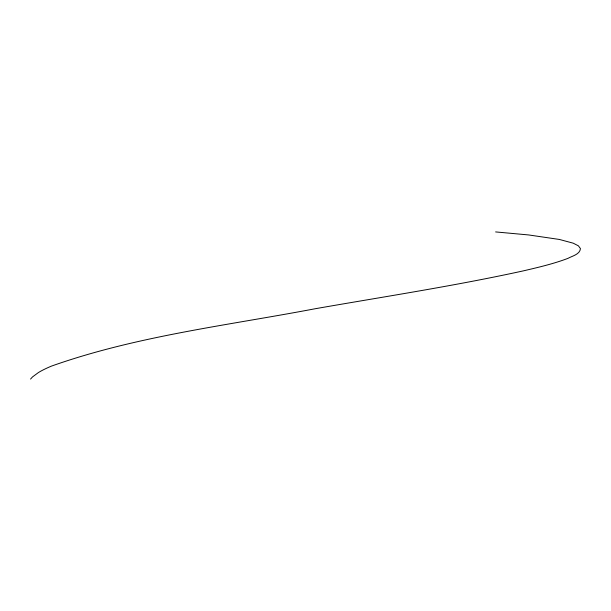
<?xml version="1.0" encoding="UTF-8"?>
<svg xmlns="http://www.w3.org/2000/svg" width="611" height="611" viewBox="0 0 611 611"><rect width="100%" height="100%" fill="white"/><g stroke="black" fill="none" stroke-linecap="round" stroke-linejoin="round"><path stroke-width="0.92" d="M30.55 379.08L32.52 376.918L38.378 372.58A257.957 35.904 -5.9 0 1 51.637 366.042C136.673 335.943 227.124 325.503 315.368 308.708C384.686 296.572 454.332 285.979 523.1 270.925C538.23 267.389 553.444 263.876 567.993 258.346C572.263 255.956 579.931 254.436 580.45 248.593L578.388 245.828L573.248 243.186L559.416 239.459L528.66 234.945L495.605 231.92"/></g></svg>
